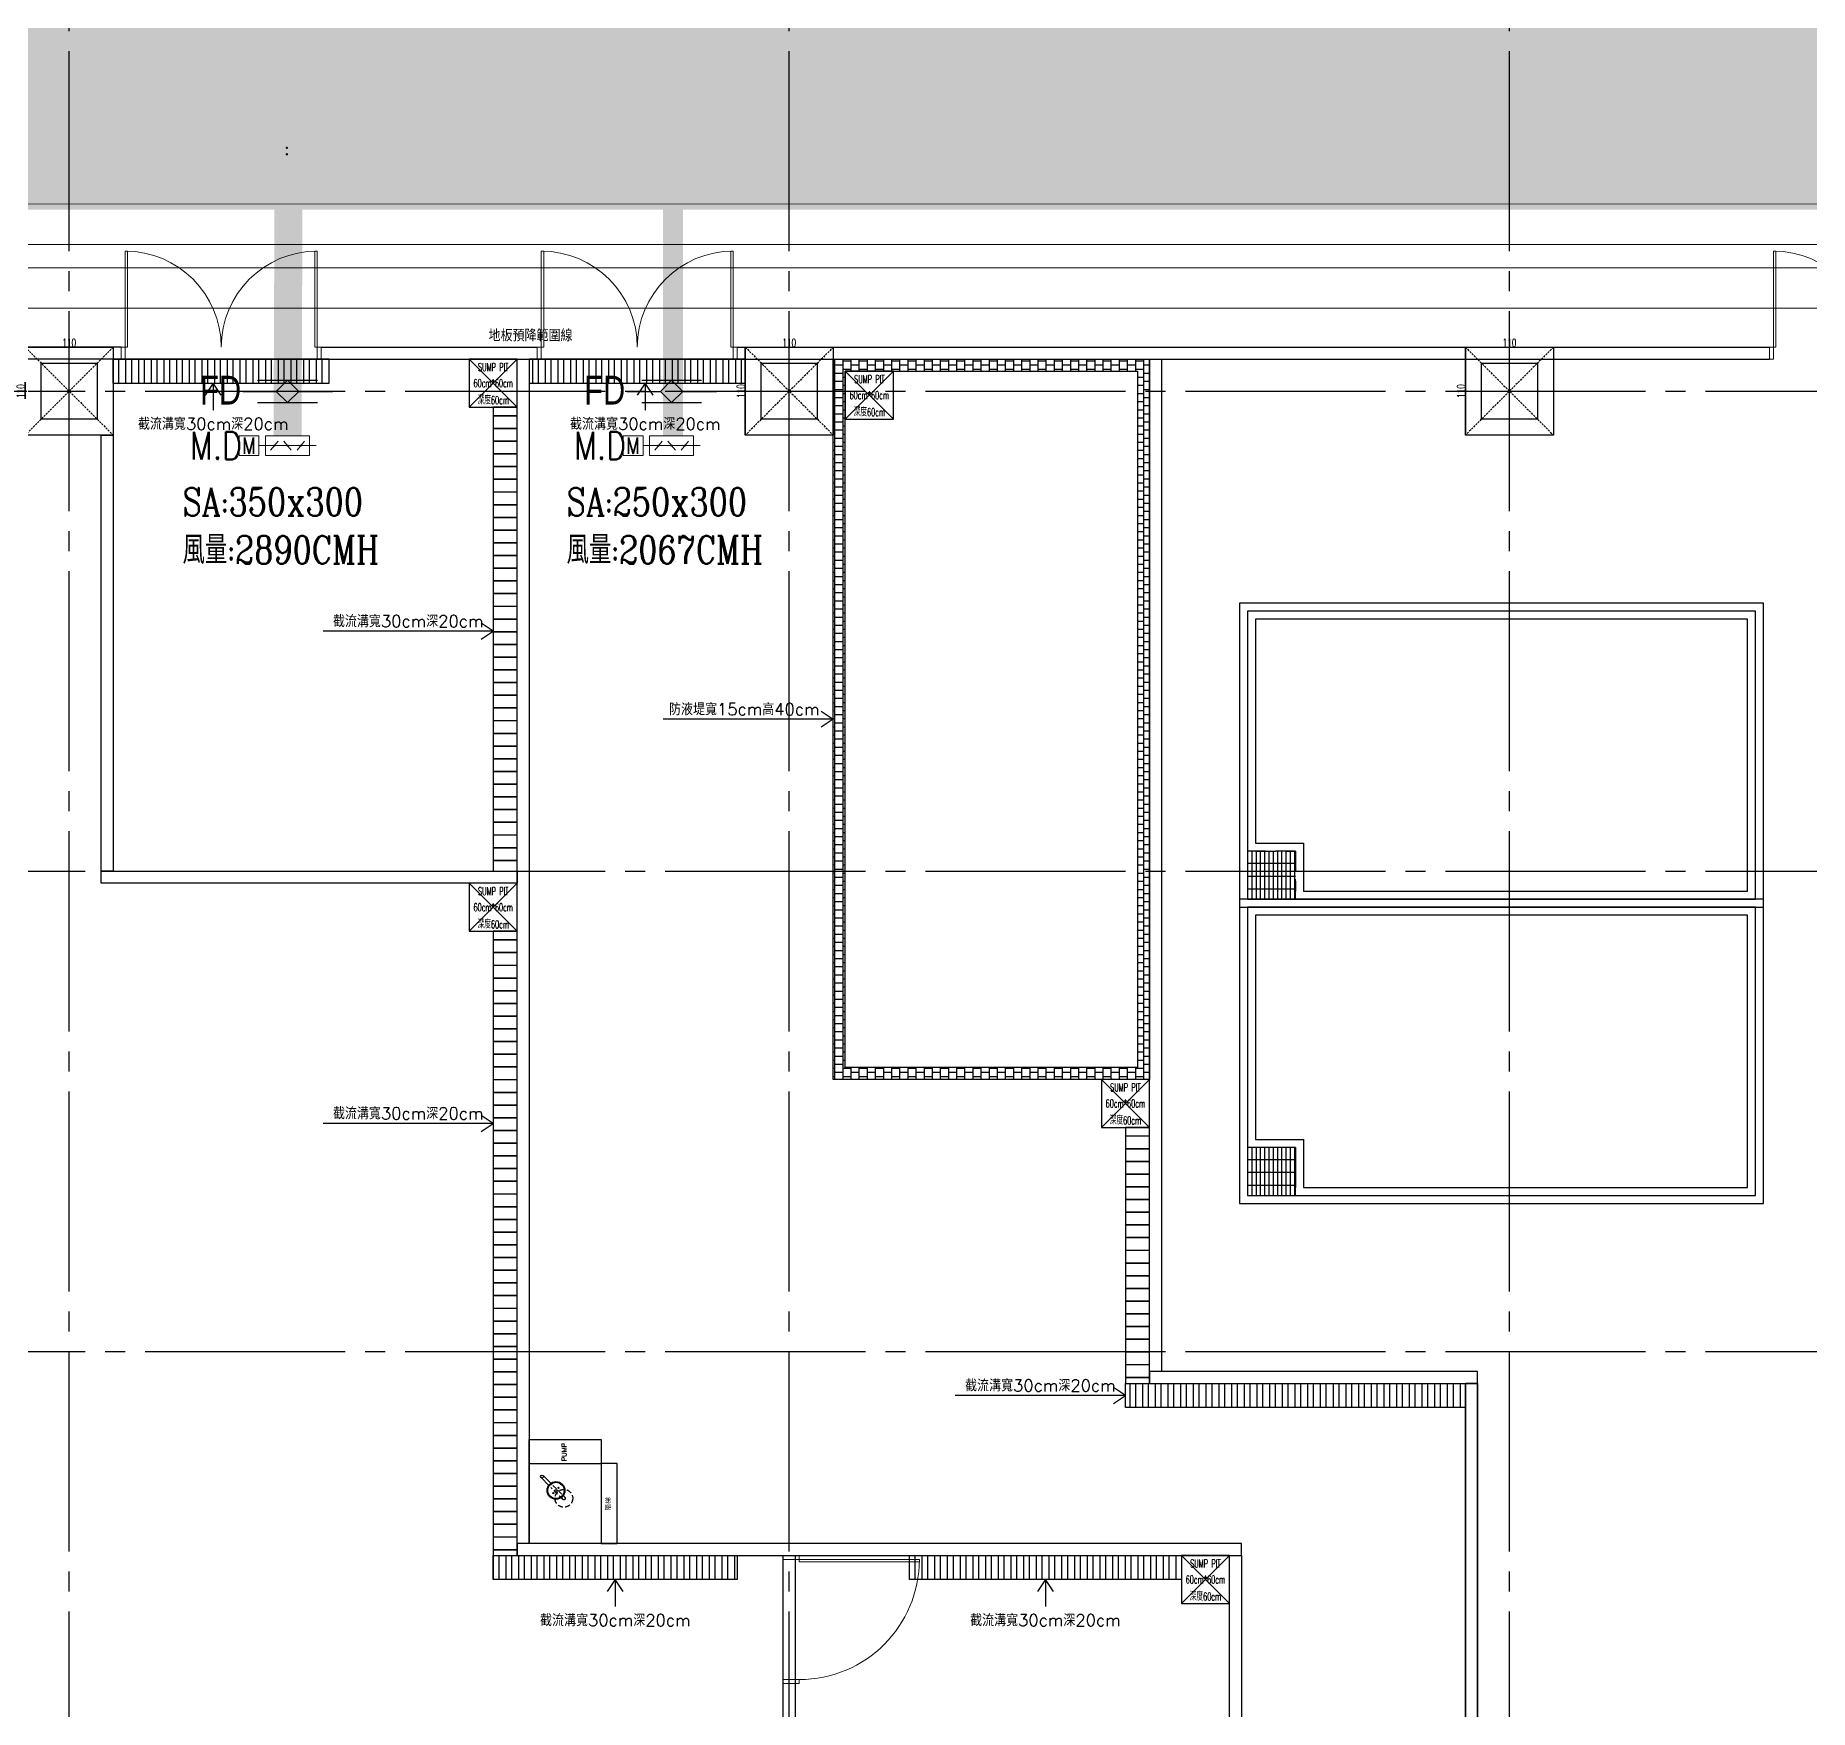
# Model space of a CAD drawing. Extents: x -18489 to 195597, y -1599 to 112111.
# Drawn here: x 14418 to 16635, y 11703 to 13794 of the extents above; entities that cross this region are included whole.
import ezdxf
from ezdxf.enums import TextEntityAlignment as Align

# ---------------------------------------------------------------- set-up
doc = ezdxf.new("R2010")
doc.units = 0
doc.header["$LTSCALE"] = 100
for name, pattern in [('X-N-FAB-L10$0$CENTERK1', [0.983, 0.833, -0.05, 0.05, -0.05]), ('X-N-FAB-L10$0$COL-CEN-LIN', [3.25, 2.5, -0.25, 0.25, -0.25]), ('X-N-FAB-L10$0$DE-MMTN-F2-Z-000-P-CHEM-L10_0730$0$HIDDEN', [0.375, 0.25, -0.125]), ('X-N-FAB-L10$0$HIDDEN', [0.375, 0.25, -0.125]), ('X-N-FAB-L10$0$特化包設備$0$CDS-2F-UNIT$0$SDASH2', [0.09375, 0.0625, -0.03125])]:
    doc.linetypes.add(name, pattern=pattern)
for name, color, linetype, lineweight in [('188K-SM-03-F10-MECH-EQ-Y2257103$0$0-AHU-SA', 5, 'Continuous', 0), ('188K-SM-03-F10-MECH-EQ-Y2257103$0$0-CHR', 3, 'Continuous', 0), ('188K-SM-03-F10-MECH-EQ-Y2257103$0$0-CHS', 4, 'Continuous', 0), ('188K-SM-03-F10-MECH-EQ-Y2257103$0$M-HVAC-CMDUCT', 7, 'Continuous', 0), ('X-N-FAB-L10$0$$Y_GADAI', 8, 'X-N-FAB-L10$0$CENTERK1', 0)]:
    doc.layers.add(name, color=color, linetype=linetype, lineweight=lineweight)
for name, color, linetype in [('188K-SM-03-F10-MECH-EQ-Y2257103$0$07.AC_2(風管)$0$AC_05_風管_TXT', 2, 'Continuous'), ('188K-SM-03-F10-MECH-EQ-Y2257103$0$07.AC_2(風管)$0$AC_05_風管_風路閥件', 7, 'Continuous'), ('188K-SM-03-F10-MECH-EQ-Y2257103$0$M-DETL-03', 3, 'Continuous'), ('188K-SM-03-F10-MECH-EQ-Y2257103$0$WALL-庫板牆', 6, 'Continuous'), ('X-N-FAB-L10$0$00-Dike', 8, 'Continuous'), ('X-N-FAB-L10$0$00-SUMP PIT', 8, 'Continuous'), ('X-N-FAB-L10$0$00-截流溝', 8, 'Continuous'), ('X-N-FAB-L10$0$00-沖身洗眼器', 8, 'Continuous'), ('X-N-FAB-L10$0$00-門', 8, 'Continuous'), ('X-N-FAB-L10$0$08', 8, 'Continuous'), ('X-N-FAB-L10$0$200K新增範圍', 8, 'Continuous'), ('X-N-FAB-L10$0$A-WALL-IN', 8, 'Continuous'), ('X-N-FAB-L10$0$BEAM', 8, 'Continuous'), ('X-N-FAB-L10$0$BLOCK', 8, 'Continuous'), ('X-N-FAB-L10$0$CCL', 8, 'X-N-FAB-L10$0$COL-CEN-LIN'), ('X-N-FAB-L10$0$COL', 8, 'Continuous'), ('X-N-FAB-L10$0$COL-S', 8, 'Continuous'), ('X-N-FAB-L10$0$DOOR', 8, 'Continuous'), ('X-N-FAB-L10$0$DRAIN', 8, 'Continuous'), ('X-N-FAB-L10$0$TXT', 8, 'Continuous'), ('X-N-FAB-L10$0$TXT-C', 8, 'Continuous')]:
    doc.layers.add(name, color=color, linetype=linetype)
doc.styles.add('188K-SM-03-F10-MECH-EQ-Y2257103$0$07.AC_2(風管)$0$CHINA2', font='c2.shx', dxfattribs={"width": 0.8, "bigfont": 'china2.shx'})
doc.styles.add('188K-SM-03-F10-MECH-EQ-Y2257103$0$AA-TXT', font='simplex.shx', dxfattribs={"bigfont": 'china.shx'})
doc.styles.add('188K-SM-03-F10-MECH-EQ-Y2257103$0$STDTEXT', font='complex.shx', dxfattribs={"bigfont": 'chineset.shx'})
doc.styles.add('X-N-FAB-L10$0$CHINA', font='simplex.shx', dxfattribs={"width": 0.75, "bigfont": 'chineset.shx'})
doc.styles.add('X-N-FAB-L10$0$DIM', font='simplex.shx', dxfattribs={"width": 0.67, "bigfont": 'chineset.shx'})
doc.styles.add('X-N-FAB-L10$0$STANDARD', font='SIMPLEX', dxfattribs={"bigfont": 'BIGFONT'})
doc.dimstyles.new('X-N-FAB-L10$0$JJP_005_defpoint', dxfattribs={"dimtxt": 20, "dimasz": 0.5, "dimexe": 0.5, "dimexo": 0.5, "dimgap": 0.5, "dimtad": 1, "dimdsep": 46, "dimtxsty": 'X-N-FAB-L10$0$DIM', "dimblk": 'X-N-FAB-L10$0$_None', "dimcen": 10, "dimclrd": 256, "dimclre": 256, "dimclrt": 256, "dimadec": 0, "dimazin": 0, "dimtfac": 1, "dimtix": 1, "dimtmove": 2, "dimatfit": 3, "dimldrblk": 'X-N-FAB-L10$0$_None', "dimfxl": 0.5, "dimtolj": 1, "dimtzin": 0, "dimarcsym": 0})

# ---------------------------------------------------------------- blocks, each defined once
blk = doc.blocks.new('188K-SM-03-F10-MECH-EQ-Y2257103$0$A$Cba7f5b46')
at = {"layer": '188K-SM-03-F10-MECH-EQ-Y2257103$0$M-HVAC-CMDUCT', "color": 3}
for p, q in [((-2.6, 0.05), (2.6, 0.05)), ((-2.6, 0.05), (-2.6, -0.85)), ((2, 0.95), (-2, 0.95)), ((-2, 0.95), (-2, -0.85)), ((-0.86, 0.45), (-1.54, -0.35)), ((0.34, -0.35), (-0.34, 0.45)), ((1.54, 0.45), (0.86, -0.35)), ((2, -0.85), (2, 0.95)), ((-2, -0.85), (2, -0.85))]:
    blk.add_line(p, q, dxfattribs=at)
blk.add_lwpolyline([(-4.4, 0.95), (-2.6, 0.95), (-2.6, -0.85), (-4.4, -0.85)], close=True, dxfattribs=at)
for points in [[(-1.2, 0.1, 1), (-1.2, 0, 1)], [(0, 0.1, 1), (0, 0, 1)], [(1.2, 0.1, 1), (1.2, 0, 1)]]:
    blk.add_lwpolyline(points, format="xyb", close=True, dxfattribs=at)
at = {"layer": '188K-SM-03-F10-MECH-EQ-Y2257103$0$M-HVAC-CMDUCT', "color": 3, "style": '188K-SM-03-F10-MECH-EQ-Y2257103$0$AA-TXT', "width": 0.8}
for s, height, p in [('M.D', 2.5, (-6.5, 0.05)), ('M', 1.5, (-3.5, 0.05))]:
    blk.add_text(s, height=height, dxfattribs=at).set_placement(p, align=Align.MIDDLE_CENTER)
blk = doc.blocks.new('188K-SM-03-F10-MECH-EQ-Y2257103$0$07.AC_2(風管)$0$AC_FD_防火風門')
at = {"color": 2}
for p, q in [((0, 75.4), (0, 18.9)), ((-18.9, 50.3), (-18.9, -50.3)), ((18.9, 50.3), (18.9, -50.3)), ((0, 18.9), (-18.9, 0)), ((18.9, 0), (0, 18.9)), ((-18.9, 0), (0, -18.9)), ((0, -18.9), (18.9, 0)), ((0, -18.9), (0, -75.4))]:
    blk.add_line(p, q, dxfattribs=at)
blk.add_solid([(0, 18.9), (-18.9, 0), (18.9, 0), (0, -18.9)], dxfattribs=at)
blk = doc.blocks.new('188K-SM-03-F10-MECH-EQ-Y2257103')
at = {"layer": '188K-SM-03-F10-MECH-EQ-Y2257103$0$0-AHU-SA'}
for points, const_width in [([(18342.7, 14999.2), (18342.7, 13716.7), (3328.2, 13716.7)], 280), ([(16225.5, 13706), (16225.5, 14094.3)], 45), ([(14734.6, 13706), (14732.9, 13294.3)], 35), ([(15214.6, 13706), (15214.6, 13294.3)], 25)]:
    blk.add_lwpolyline(points, dxfattribs=dict(at, const_width=const_width))
at = {"layer": '188K-SM-03-F10-MECH-EQ-Y2257103$0$0-CHR'}
for p, q in [((18905.4, 13504.3, -60), (548.7, 13504.3, -60)), ((18905.4, 13453.5, -60), (548.7, 13453.5, -60))]:
    blk.add_line(p, q, dxfattribs=at)
at = {"layer": '188K-SM-03-F10-MECH-EQ-Y2257103$0$0-CHS'}
for p, q in [((18905.4, 13583.7, -60), (548.7, 13585.1, -60)), ((18905.4, 13532.9, -60), (548.7, 13534.3, -60))]:
    blk.add_line(p, q, dxfattribs=at)
at = {"layer": '188K-SM-03-F10-MECH-EQ-Y2257103$0$07.AC_2(風管)$0$AC_05_風管_風路閥件', "xscale": 0.7426000859316879, "yscale": 0.7426000859316879, "zscale": 0.7426000859316879, "rotation": 90}
for p in [(14732.9, 13349.7), (15212.9, 13349.7)]:
    blk.add_blockref('188K-SM-03-F10-MECH-EQ-Y2257103$0$07.AC_2(風管)$0$AC_FD_防火風門', p, dxfattribs=at)
at = {"layer": '188K-SM-03-F10-MECH-EQ-Y2257103$0$WALL-庫板牆', "xscale": 13.75, "yscale": 13.75, "zscale": 13.75}
for p in [(14732.9, 13281.2), (15212.9, 13281.2)]:
    blk.add_blockref('188K-SM-03-F10-MECH-EQ-Y2257103$0$A$Cba7f5b46', p, dxfattribs=at)
at = {"layer": '188K-SM-03-F10-MECH-EQ-Y2257103$0$07.AC_2(風管)$0$AC_05_風管_TXT', "style": '188K-SM-03-F10-MECH-EQ-Y2257103$0$07.AC_2(風管)$0$CHINA2', "width": 0.8}
for p in [(14623.6, 13351.3, 0), (15103.6, 13351.3, 0)]:
    blk.add_text('FD', height=36, dxfattribs=at).set_placement(p, align=Align.MIDDLE_LEFT)
at = {"layer": '188K-SM-03-F10-MECH-EQ-Y2257103$0$M-DETL-03', "color": 1, "style": '188K-SM-03-F10-MECH-EQ-Y2257103$0$STDTEXT', "width": 0.8}
for s, p in [('SA:350x300', (14601.6, 13194.2)), ('SA:250x300', (15081.6, 13194.2)), ('風量:2890CMH', (14601.6, 13134.2)), ('風量:2067CMH', (15081.6, 13134.2))]:
    blk.add_text(s, height=35, dxfattribs=at).set_placement(p)
blk = doc.blocks.new('*D2397')
at = {"layer": 'DefPoints', "lineweight": -2, "transparency": 16777216}
blk.add_line((0, 0), (110, 0), dxfattribs=at)
at = {"layer": 'DefPoints', "color": 0, "transparency": 16777216}
for p in [(0, 0), (110, 0), (110, 0)]:
    blk.add_point(p, dxfattribs=at)
at = {"layer": 'DefPoints', "transparency": 16777216, "insert": (55, 5.5), "char_height": 10, "attachment_point": 5, "style": 'X-N-FAB-L10$0$DIM'}
blk.add_mtext('\\A1;110', dxfattribs=at)
blk = doc.blocks.new('X-N-FAB-L10$0$_None')
blk = doc.blocks.new('*D2398')
at = {"layer": 'DefPoints', "lineweight": -2, "transparency": 16777216}
blk.add_line((0, 0), (0, -110), dxfattribs=at)
at = {"layer": 'DefPoints', "color": 0, "transparency": 16777216}
for p in [(0, 0), (0, -110), (0, -110)]:
    blk.add_point(p, dxfattribs=at)
at = {"layer": 'DefPoints', "transparency": 16777216, "insert": (-5.5, -55), "char_height": 10, "attachment_point": 5, "rotation": 90, "style": 'X-N-FAB-L10$0$DIM'}
blk.add_mtext('\\A1;110', dxfattribs=at)
blk = doc.blocks.new('X-N-FAB-L10$0$DE-MMTN-F1-ALL-B-2-B-CHEM-0009_20250730-For 洋基-v2$0$SUMP PIT')
at = {"layer": 'X-N-FAB-L10$0$08'}
for p, q in [((-30, 30), (30, -30)), ((-30, -30), (30, 30))]:
    blk.add_line(p, q, dxfattribs=at)
blk.add_lwpolyline([(-30, -30), (30, -30), (30, 30), (-30, 30)], close=True, dxfattribs=at)
blk = doc.blocks.new('X-N-FAB-L10$0$A$Cf42b12f3')
at = {"layer": 'X-N-FAB-L10$0$DOOR', "lineweight": 0}
for p, q in [((0, 120), (0, 135)), ((0, 135), (5, 135)), ((5, 135), (5, 120)), ((250, 135), (245, 135)), ((245, 135), (245, 120)), ((250, 120), (250, 135)), ((5, 120), (0, 120)), ((5, 0), (5, 120)), ((5, 120), (8, 120)), ((8, 120), (8, 0)), ((242, 120), (242, 0)), ((245, 120), (242, 120)), ((245, 0), (245, 120)), ((245, 120), (250, 120)), ((8, 0), (5, 0)), ((242, 0), (245, 0))]:
    blk.add_line(p, q, dxfattribs=at)
for centre, start, end in [((5, 120), 270, 0), ((245, 120), 180, 270)]:
    blk.add_arc(centre, 120, start, end, dxfattribs=at)
blk = doc.blocks.new('X-N-FAB-L10$0$SUMP PIT')
at = {"layer": 'X-N-FAB-L10$0$08'}
for p, q in [((-30, 30), (30, -30)), ((-30, -30), (30, 30))]:
    blk.add_line(p, q, dxfattribs=at)
blk.add_lwpolyline([(-30, -30), (30, -30), (30, 30), (-30, 30)], close=True, dxfattribs=at)
at = {"layer": 'X-N-FAB-L10$0$TXT-C', "style": 'X-N-FAB-L10$0$STANDARD', "width": 0.6}
for s, p in [('SUMP PIT', (0, 20)), ('60cm*60cm', (0, 0)), ('深度60cm', (0, -20))]:
    blk.add_text(s, height=10, dxfattribs=at).set_placement(p, align=Align.MIDDLE)
blk = doc.blocks.new('X-N-FAB-L10$0$沖身洗眼器')
for p, q in [((100, 0), (130, 0)), ((130, 0), (130, -90)), ((72.7, -24.4), (82.3, -14.7)), ((85, -17.3), (75.3, -27)), ((130, -90), (100, -90))]:
    blk.add_line(p, q)
at = {"linetype": 'X-N-FAB-L10$0$特化包設備$0$CDS-2F-UNIT$0$SDASH2'}
for p, q in [((55.2, -41.9), (70.1, -27)), ((72.7, -29.6), (57.8, -44.5))]:
    blk.add_line(p, q, dxfattribs=at)
blk.add_lwpolyline([(100, -90), (0, -90), (0, 0), (100, 0)], close=True)
blk.add_lwpolyline([(0, -90), (0, -110), (100, -110), (100, -90)])
for centre, radius in [((83.6, -16), 1.85), ((66.3, -33.4), 11.1), ((66.3, -33.4), 10.2), ((63, -30.1), 0.692), ((66.3, -33.4), 1.38), ((69.6, -36.6), 0.692)]:
    blk.add_circle(centre, radius)
for radius in [11.1, 1.85]:
    blk.add_circle((56.5, -43.2), radius, dxfattribs=at)
at = {"style": 'X-N-FAB-L10$0$STANDARD'}
for s, p in [('PUMP', (102.9, -46.6)), ('階梯', (41, -102.1))]:
    blk.add_text(s, height=6, dxfattribs=at).set_placement(p)
blk = doc.blocks.new('X-N-FAB-L10$0$A$C1988aaf9')
at = {"layer": 'X-N-FAB-L10$0$00-Dike'}
h = blk.add_hatch(dxfattribs=at)
h.set_pattern_fill('AR-B88', color=256, scale=0.05, angle=630)
h.set_pattern_definition([(270, (-107.5, 16298.655), (10.16, -4e-15), []), (360, (-107.5, 16298.655), (10.16, 5.08), [10.16, -10.16])])
h.paths.add_polyline_path([(12150, 1840), (12150, 940), (11755, 940), (11755, 1840)])
h.paths.add_polyline_path([(12135, 1825), (12135, 955), (11770, 955), (11770, 1825)], flags=16)
at = {"layer": 'X-N-FAB-L10$0$00-截流溝'}
h = blk.add_hatch(dxfattribs=at)
h.set_pattern_fill('ANSI31', color=256, scale=5, angle=45)
h.set_pattern_definition([(90, (-3797.5, -11015), (-15.875, 3e-15), [])])
h.paths.add_polyline_path([(10855, 1810), (11125, 1810), (11125, 1840), (10855, 1840)])
h = blk.add_hatch(dxfattribs=at)
h.set_pattern_fill('ANSI31', color=256, scale=5, angle=45)
h.set_pattern_definition([(90, (-3257.5, -11015), (-15.875, 3e-15), [])])
h.paths.add_polyline_path([(11375, 1810), (11645, 1810), (11645, 1840), (11375, 1840)])
h = blk.add_hatch(dxfattribs=at)
h.set_pattern_fill('ANSI31', color=256, scale=5, angle=-45)
h.set_pattern_definition([(360, (-1495, 14954.39), (6e-15, 15.875), [])])
h.paths.add_polyline_path([(11330, 1780), (11330, 1200), (11360, 1200), (11360, 1780)])
h = blk.add_hatch(dxfattribs=at)
h.set_pattern_fill('ANSI31', color=256, scale=5, angle=-45)
h.set_pattern_definition([(360, (-1495, 14299.39), (6e-15, 15.875), [])])
h.paths.add_polyline_path([(11330, 1125), (11330, 345), (11360, 345), (11360, 1125)])
h = blk.add_hatch(dxfattribs=at)
h.set_pattern_fill('ANSI31', color=256, scale=5, angle=-45)
h.set_pattern_definition([(360, (-705, 14054.39), (6e-15, 15.875), [])])
h.paths.add_polyline_path([(12120, 880), (12120, 560), (12150, 560), (12150, 880)])
h = blk.add_hatch(dxfattribs=at)
h.set_pattern_fill('ANSI31', color=256, scale=5, angle=45)
h.set_pattern_definition([(90, (-3447.5, -12295), (-15.875, 3e-15), [])])
h.paths.add_polyline_path([(12545, 530), (12120, 530), (12120, 560), (12545, 560)])
h = blk.add_hatch(dxfattribs=at)
h.set_pattern_fill('ANSI31', color=256, scale=5, angle=45)
h.set_pattern_definition([(90, (-4322.5, -12510), (-15.875, 3e-15), [])])
h.paths.add_polyline_path([(11635, 315), (11330, 315), (11330, 345), (11635, 345)])
h = blk.add_hatch(dxfattribs=at)
h.set_pattern_fill('ANSI31', color=256, scale=5, angle=45)
h.set_pattern_definition([(90, (-3802.5, -12510), (-15.875, 3e-15), [])])
h.paths.add_polyline_path([(12190, 315), (11850, 315), (11850, 345), (12190, 345)])
at = {"layer": 'X-N-FAB-L10$0$00-Dike'}
for points in [[(12150, 1840), (12150, 940), (11755, 940), (11755, 1840)], [(12135, 1825), (12135, 955), (11770, 955), (11770, 1825)]]:
    blk.add_lwpolyline(points, close=True, dxfattribs=at)
at = {"layer": 'X-N-FAB-L10$0$00-截流溝'}
for points in [[(10855, 1810), (11125, 1810), (11125, 1840), (10855, 1840)], [(11375, 1810), (11645, 1810), (11645, 1840), (11375, 1840)], [(11330, 1780), (11330, 1200), (11360, 1200), (11360, 1780)], [(11330, 1125), (11330, 345), (11360, 345), (11360, 1125)], [(12120, 880), (12120, 560), (12150, 560), (12150, 880)], [(12545, 530), (12120, 530), (12120, 560), (12545, 560)], [(11635, 315), (11330, 315), (11330, 345), (11635, 345)], [(12190, 315), (11850, 315), (11850, 345), (12190, 345)]]:
    blk.add_lwpolyline(points, close=True, dxfattribs=at)
for points in [[(10990, 1795), (10980, 1810), (10970, 1795)], [(10980, 1810), (10980, 1776.2)], [(11530, 1795), (11520, 1810), (11510, 1795)], [(11520, 1810), (11520, 1776.2)]]:
    blk.add_lwpolyline(points, dxfattribs=at)
at = {"layer": 'X-N-FAB-L10$0$00-門', "lineweight": 0}
for p, q in [((11395, 1840), (11400, 1840)), ((11645, 1840), (11640, 1840)), ((11712.5, 345), (11692.5, 345)), ((11692.5, 345), (11692.5, 340)), ((11692.5, 340), (11712.5, 340)), ((11712.5, 340), (11712.5, 345)), ((11862.5, 340), (11712.5, 340)), ((11712.5, 340), (11712.5, 337)), ((11712.5, 337), (11862.5, 337)), ((11862.5, 337), (11862.5, 340)), ((11712.5, 190), (11692.5, 190)), ((11692.5, 190), (11692.5, 185)), ((11692.5, 185), (11712.5, 185)), ((11712.5, 185), (11712.5, 190))]:
    blk.add_line(p, q, dxfattribs=at)
blk.add_arc((11712.5, 340), 150, 270, 0, dxfattribs=at)
at = {"layer": 'X-N-FAB-L10$0$A-WALL-IN'}
for points in [[(11360, 1840), (11375, 1840), (11375, 360), (11360, 360)], [(12150, 1840), (12165, 1840), (12165, 575), (12150, 575)], [(10840, 1745), (10855, 1745), (10855, 1200), (10840, 1200)], [(11360, 1200), (11360, 1185), (10840, 1185), (10840, 1200)], [(12150, 560), (12560, 560), (12560, 575), (12150, 575)], [(12545, 560), (12560, 560), (12560, 55), (12545, 55)], [(11360, 345), (12265, 345), (12265, 360), (11360, 360)], [(11692.5, 345), (11707.5, 345), (11707.5, 55), (11692.5, 55)], [(12250, 345), (12265, 345), (12265, -35), (12250, -35)]]:
    blk.add_lwpolyline(points, close=True, dxfattribs=at)
at = {"layer": 'X-N-FAB-L10$0$TXT'}
for points in [[(11315, 1490), (11330, 1500), (11315, 1510)], [(11330, 1500), (11117.4, 1500)], [(11740, 1400), (11755, 1390), (11740, 1380)], [(11755, 1390), (11542.4, 1390)], [(11315, 875), (11330, 885), (11315, 895)], [(11330, 885), (11117.4, 885)], [(12105, 535), (12120, 545), (12105, 555)], [(12120, 545), (11907.4, 545)], [(11492.5, 300), (11482.5, 315), (11472.5, 300)], [(11482.5, 315), (11482.5, 281.2)], [(12030, 300), (12020, 315), (12010, 300)], [(12020, 315), (12020, 281.2)]]:
    blk.add_lwpolyline(points, dxfattribs=at)
at = {"layer": 'X-N-FAB-L10$0$00-SUMP PIT'}
for p in [(11330, 1810), (11800, 1795), (11330, 1155), (12120, 910), (12220, 315)]:
    blk.add_blockref('X-N-FAB-L10$0$SUMP PIT', p, dxfattribs=at)
at = {"layer": 'X-N-FAB-L10$0$00-沖身洗眼器', "rotation": 90}
blk.add_blockref('X-N-FAB-L10$0$沖身洗眼器', (11375, 360), dxfattribs=at)
at = {"layer": 'X-N-FAB-L10$0$TXT', "style": 'X-N-FAB-L10$0$CHINA'}
blk.add_text('地板預降範圍線', height=15, dxfattribs=at).set_placement((11324.1, 1869.6), align=Align.MIDDLE_LEFT)
for p in [(10980, 1760), (11520, 1760), (11482.5, 265), (12020, 265)]:
    blk.add_text('截流溝寬30cm深20cm', height=15, dxfattribs=at).set_placement(p, align=Align.MIDDLE)
for s, p in [('截流溝寬30cm深20cm', (11223.7, 1505)), ('防液堤寬15cm高40cm', (11643.7, 1395)), ('截流溝寬30cm深20cm', (11223.7, 890)), ('截流溝寬30cm深20cm', (12013.7, 550))]:
    blk.add_text(s, height=15, dxfattribs=at).set_placement(p, align=Align.CENTER)
blk = doc.blocks.new('X-N-FAB-L10$0$A$C969652c4')
at = {"layer": 'X-N-FAB-L10$0$08'}
h = blk.add_hatch(dxfattribs=at)
h.set_pattern_fill('ANSI31', color=256, scale=5, angle=45)
h.set_pattern_definition([(90, (-2042.5, -10840), (-15.875, 3e-15), [])])
h.paths.add_polyline_path([(12610, 1985), (12880, 1985), (12880, 2015), (12610, 2015)])
h = blk.add_hatch(dxfattribs=at)
h.set_pattern_fill('ANSI31', color=256, scale=5, angle=45)
h.set_pattern_definition([(90, (-1502.5, -10840), (-15.875, 3e-15), [])])
h.paths.add_polyline_path([(13130, 1985), (13400, 1985), (13400, 2015), (13130, 2015)])
h = blk.add_hatch(dxfattribs=at)
h.set_pattern_fill('ANSI31', color=256, scale=5, angle=-45)
h.set_pattern_definition([(360, (260, 15129.39), (6e-15, 15.875), [])])
h.paths.add_polyline_path([(13085, 1955), (13085, 1375), (13115, 1375), (13115, 1955)])
at = {"layer": 'X-N-FAB-L10$0$08', "linetype": 'X-N-FAB-L10$0$DE-MMTN-F2-Z-000-P-CHEM-L10_0730$0$HIDDEN'}
h = blk.add_hatch(dxfattribs=at)
h.set_pattern_fill('SBBRICKS', color=8, scale=2, angle=270)
h.set_pattern_definition([(270, (17197.0086, 1400), (5.333333, 6e-08), []), (7e-07, (17197.009, 1400), (-2e-07, 16), [])])
h.paths.add_polyline_path([(14027.5, 1400), (14027.5, 1340), (14087.5, 1340), (14087.5, 1400)])
at = {"layer": 'X-N-FAB-L10$0$08'}
h = blk.add_hatch(dxfattribs=at)
h.set_pattern_fill('ANSI31', color=256, scale=5, angle=-45)
h.set_pattern_definition([(360, (260, 14474.39), (6e-15, 15.875), [])])
h.paths.add_polyline_path([(13085, 1300), (13085, 520), (13115, 520), (13115, 1300)])
h = blk.add_hatch(dxfattribs=at)
h.set_pattern_fill('ANSI31', color=256, scale=5, angle=-45)
h.set_pattern_definition([(360, (1050, 14229.39), (6e-15, 15.875), [])])
h.paths.add_polyline_path([(13875, 1055), (13875, 735), (13905, 735), (13905, 1055)])
h = blk.add_hatch(dxfattribs=at)
h.set_pattern_fill('SBBRICKS', color=256, scale=2, angle=270)
h.set_pattern_definition([(270, (17197.0086, 1030), (5.333333, 6e-08), []), (7e-07, (17197.009, 1030), (-2e-07, 16), [])])
h.paths.add_polyline_path([(14027.5, 1030), (14027.5, 970), (14087.5, 970), (14087.5, 1030)])
h = blk.add_hatch(dxfattribs=at)
h.set_pattern_fill('ANSI31', color=256, scale=5, angle=45)
h.set_pattern_definition([(90, (-1692.5, -12120), (-15.875, 3e-15), [])])
h.paths.add_polyline_path([(14300, 705), (13875, 705), (13875, 735), (14300, 735)])
h = blk.add_hatch(dxfattribs=at)
h.set_pattern_fill('ANSI31', color=256, scale=5, angle=45)
h.set_pattern_definition([(90, (-2567.5, -12335), (-15.875, 3e-15), [])])
h.paths.add_polyline_path([(13390, 490), (13085, 490), (13085, 520), (13390, 520)])
h = blk.add_hatch(dxfattribs=at)
h.set_pattern_fill('ANSI31', color=256, scale=5, angle=45)
h.set_pattern_definition([(90, (-2047.5, -12335), (-15.875, 3e-15), [])])
h.paths.add_polyline_path([(13945, 490), (13605, 490), (13605, 520), (13945, 520)])
at = {"layer": 'X-N-FAB-L10$0$08', "color": 8, "linetype": 'X-N-FAB-L10$0$DE-MMTN-F2-Z-000-P-CHEM-L10_0730$0$HIDDEN'}
for p, q in [((14037.5, 1400), (14087.5, 1400)), ((14087.5, 1400), (14087.5, 1350))]:
    blk.add_line(p, q, dxfattribs=at)
at = {"layer": 'X-N-FAB-L10$0$08'}
blk.add_line((14087.5, 1030), (14087.5, 980), dxfattribs=at)
at = {"layer": 'X-N-FAB-L10$0$08', "lineweight": 0}
for p, q in [((13467.5, 520), (13447.5, 520)), ((13447.5, 520), (13447.5, 515)), ((13447.5, 515), (13467.5, 515)), ((13467.5, 515), (13467.5, 520)), ((13617.5, 515), (13467.5, 515)), ((13467.5, 515), (13467.5, 512)), ((13467.5, 512), (13617.5, 512)), ((13617.5, 512), (13617.5, 515)), ((13467.5, 365), (13447.5, 365)), ((13447.5, 365), (13447.5, 360)), ((13447.5, 360), (13467.5, 360)), ((13467.5, 360), (13467.5, 365))]:
    blk.add_line(p, q, dxfattribs=at)
at = {"layer": 'X-N-FAB-L10$0$08'}
for points in [[(13905, 2015), (13905, 1115), (13510, 1115), (13510, 2015)], [(13890, 2000), (13890, 1130), (13525, 1130), (13525, 2000)], [(14672.5, 1330), (14672.5, 1710), (14017.5, 1710), (14017.5, 1330)], [(14672.5, 1330), (14672.5, 1710), (14017.5, 1710), (14017.5, 1330)], [(14662.5, 1340), (14662.5, 1700), (14027.5, 1700), (14027.5, 1340)], [(14662.5, 1340), (14662.5, 1700), (14027.5, 1700), (14027.5, 1340)], [(14672.5, 960), (14672.5, 1340), (14017.5, 1340), (14017.5, 960)], [(14672.5, 960), (14672.5, 1340), (14017.5, 1340), (14017.5, 960)], [(14662.5, 970), (14662.5, 1330), (14027.5, 1330), (14027.5, 970)], [(14662.5, 970), (14662.5, 1330), (14027.5, 1330), (14027.5, 970)], [(14027.5, 1030), (14027.5, 970), (14087.5, 970), (14087.5, 1030)], [(13905, 735), (14315, 735), (14315, 750), (13905, 750)]]:
    blk.add_lwpolyline(points, close=True, dxfattribs=at)
for points in [[(14037.5, 1410), (14097.5, 1410), (14097.5, 1350), (14652.5, 1350), (14652.5, 1690), (14037.5, 1690), (14037.5, 1410)], [(14037.5, 1040), (14097.5, 1040), (14097.5, 980), (14652.5, 980), (14652.5, 1320), (14037.5, 1320), (14037.5, 1040)]]:
    blk.add_lwpolyline(points, dxfattribs=at)
at = {"layer": 'X-N-FAB-L10$0$08', "color": 8, "linetype": 'X-N-FAB-L10$0$DE-MMTN-F2-Z-000-P-CHEM-L10_0730$0$HIDDEN'}
blk.add_lwpolyline([(14027.5, 1400), (14027.5, 1340), (14087.5, 1340), (14087.5, 1400)], close=True, dxfattribs=at)
at = {"layer": 'X-N-FAB-L10$0$08', "lineweight": 0}
blk.add_arc((13467.5, 515), 150, 270, 0, dxfattribs=at)
at = {"layer": 'X-N-FAB-L10$0$A-WALL-IN'}
for p, q in [((12620, 2030), (12490, 2030)), ((12620, 2015), (12490, 2015))]:
    blk.add_line(p, q, dxfattribs=at)
for points in [[(12870, 2030), (13140, 2030)], [(12870, 2030), (13140, 2030)], [(13390, 2030), (14680, 2030)], [(13390, 2030), (14680, 2030)], [(12610, 2015), (13400, 2015)], [(12610, 2015), (13400, 2015)], [(13390, 2015), (14680, 2015)], [(13510, 2015), (14680, 2015)]]:
    blk.add_lwpolyline(points, dxfattribs=at)
for points in [[(13115, 2015), (13130, 2015), (13130, 535), (13115, 535)], [(13905, 2015), (13920, 2015), (13920, 750), (13905, 750)], [(12595, 1920), (12610, 1920), (12610, 1375), (12595, 1375)], [(13115, 1375), (13115, 1360), (12595, 1360), (12595, 1375)], [(14315, 735), (14315, 750), (13905, 750), (13905, 735)], [(14300, 735), (14315, 735), (14315, 230), (14300, 230)], [(14300, 230), (14315, 230), (14315, 735), (14300, 735)], [(13115, 520), (14020, 520), (14020, 535), (13115, 535)], [(13447.5, 520), (13462.5, 520), (13462.5, 230), (13447.5, 230)], [(14005, 520), (14020, 520), (14020, 140), (14005, 140)]]:
    blk.add_lwpolyline(points, close=True, dxfattribs=at)
at = {"layer": 'X-N-FAB-L10$0$DRAIN'}
for points in [[(12610, 1985), (12880, 1985), (12880, 2015), (12610, 2015)], [(13130, 1985), (13400, 1985), (13400, 2015), (13130, 2015)], [(13085, 1955), (13085, 1375), (13115, 1375), (13115, 1955)], [(13085, 1300), (13085, 520), (13115, 520), (13115, 1300)], [(13875, 1055), (13875, 735), (13905, 735), (13905, 1055)], [(14300, 705), (13875, 705), (13875, 735), (14300, 735)], [(13390, 490), (13085, 490), (13085, 520), (13390, 520)], [(13945, 490), (13605, 490), (13605, 520), (13945, 520)]]:
    blk.add_lwpolyline(points, close=True, dxfattribs=at)
at = {"layer": 'X-N-FAB-L10$0$08'}
for p in [(13085, 1985), (13555, 1970), (13085, 1330), (13875, 1085), (13975, 490)]:
    blk.add_blockref('X-N-FAB-L10$0$DE-MMTN-F1-ALL-B-2-B-CHEM-0009_20250730-For 洋基-v2$0$SUMP PIT', p, dxfattribs=at)
at = {"layer": 'X-N-FAB-L10$0$200K新增範圍'}
blk.add_blockref('X-N-FAB-L10$0$A$C1988aaf9', (1755, 175), dxfattribs=at)
at = {"layer": 'X-N-FAB-L10$0$200K新增範圍', "xscale": -1, "rotation": 180}
for p in [(12620, 2150), (13140, 2150), (14680, 2150)]:
    blk.add_blockref('X-N-FAB-L10$0$A$Cf42b12f3', p, dxfattribs=at)
blk = doc.blocks.new('*U2396')
at = {"layer": 'DefPoints', "linetype": 'X-N-FAB-L10$0$HIDDEN', "ltscale": 0.1}
for p, q in [((110, 0), (0, -110)), ((0, 0), (110, -110))]:
    blk.add_line(p, q, dxfattribs=at)
at = {"layer": 'X-N-FAB-L10$0$COL', "ltscale": 0.1}
blk.add_lwpolyline([(0, 0), (110, 0), (110, -110), (0, -110)], close=True, dxfattribs=at)
at = {"layer": 'DefPoints'}
dim = blk.add_linear_dim(base=(0, -110), p1=(0, 0), p2=(0, -110), angle=90, dimstyle='X-N-FAB-L10$0$JJP_005_defpoint', override={"dimtxt": 10}, dxfattribs=at)
dim.commit()
dim.dimension.update_dxf_attribs({"geometry": '*D2398', "text_midpoint": (-5.5, -55)})
dim = blk.add_linear_dim(base=(110, 0), p1=(0, 0), p2=(110, 0), dimstyle='X-N-FAB-L10$0$JJP_005_defpoint', override={"dimtxt": 10}, dxfattribs=at)
dim.commit()
dim.dimension.update_dxf_attribs({"geometry": '*D2397', "text_midpoint": (55, 5.5)})
blk = doc.blocks.new('X-N-FAB-L10$0$A$C467ba2ca')
at = {"layer": 'X-N-FAB-L10$0$CCL'}
for p, q in [((-12550, 0), (-12550, 9160)), ((-11650, 0), (-11650, 9160)), ((-10750, 0), (-10750, 9160)), ((-27730, 2750), (360, 2750)), ((-27730, 2150), (360, 2150)), ((-27730, 1550), (360, 1550))]:
    blk.add_line(p, q, dxfattribs=at)
at = {"layer": 'X-N-FAB-L10$0$COL-S'}
for points in [[(-12585, 2785), (-12515, 2785), (-12515, 2715), (-12585, 2715)], [(-11685, 2785), (-11615, 2785), (-11615, 2715), (-11685, 2715)], [(-10785, 2785), (-10715, 2785), (-10715, 2715), (-10785, 2715)]]:
    blk.add_lwpolyline(points, close=True, dxfattribs=at)
at = {"layer": 'X-N-FAB-L10$0$BEAM'}
for p in [(-12605, 2805), (-11705, 2805), (-10805, 2805)]:
    blk.add_blockref('*U2396', p, dxfattribs=at)
blk = doc.blocks.new('X-N-FAB-L10')
at = {"layer": 'X-N-FAB-L10$0$$Y_GADAI'}
for centre in [(14732, 13654), (14732, 13646)]:
    blk.add_circle(centre, 0.8, dxfattribs=at)
blk.add_blockref('X-N-FAB-L10$0$A$C969652c4', (1905, 11375))
at = {"layer": 'X-N-FAB-L10$0$BLOCK'}
blk.add_blockref('X-N-FAB-L10$0$A$C467ba2ca', (27010, 10600), dxfattribs=at)

msp = doc.modelspace()

# ---------------------------------------------------------------- block references
msp.add_blockref('188K-SM-03-F10-MECH-EQ-Y2257103', (0, 0))

# ---------------------------------------------------------------- next in the draw order: block references
msp.add_blockref('X-N-FAB-L10', (0, 0))

doc.saveas('drawing.dxf')
